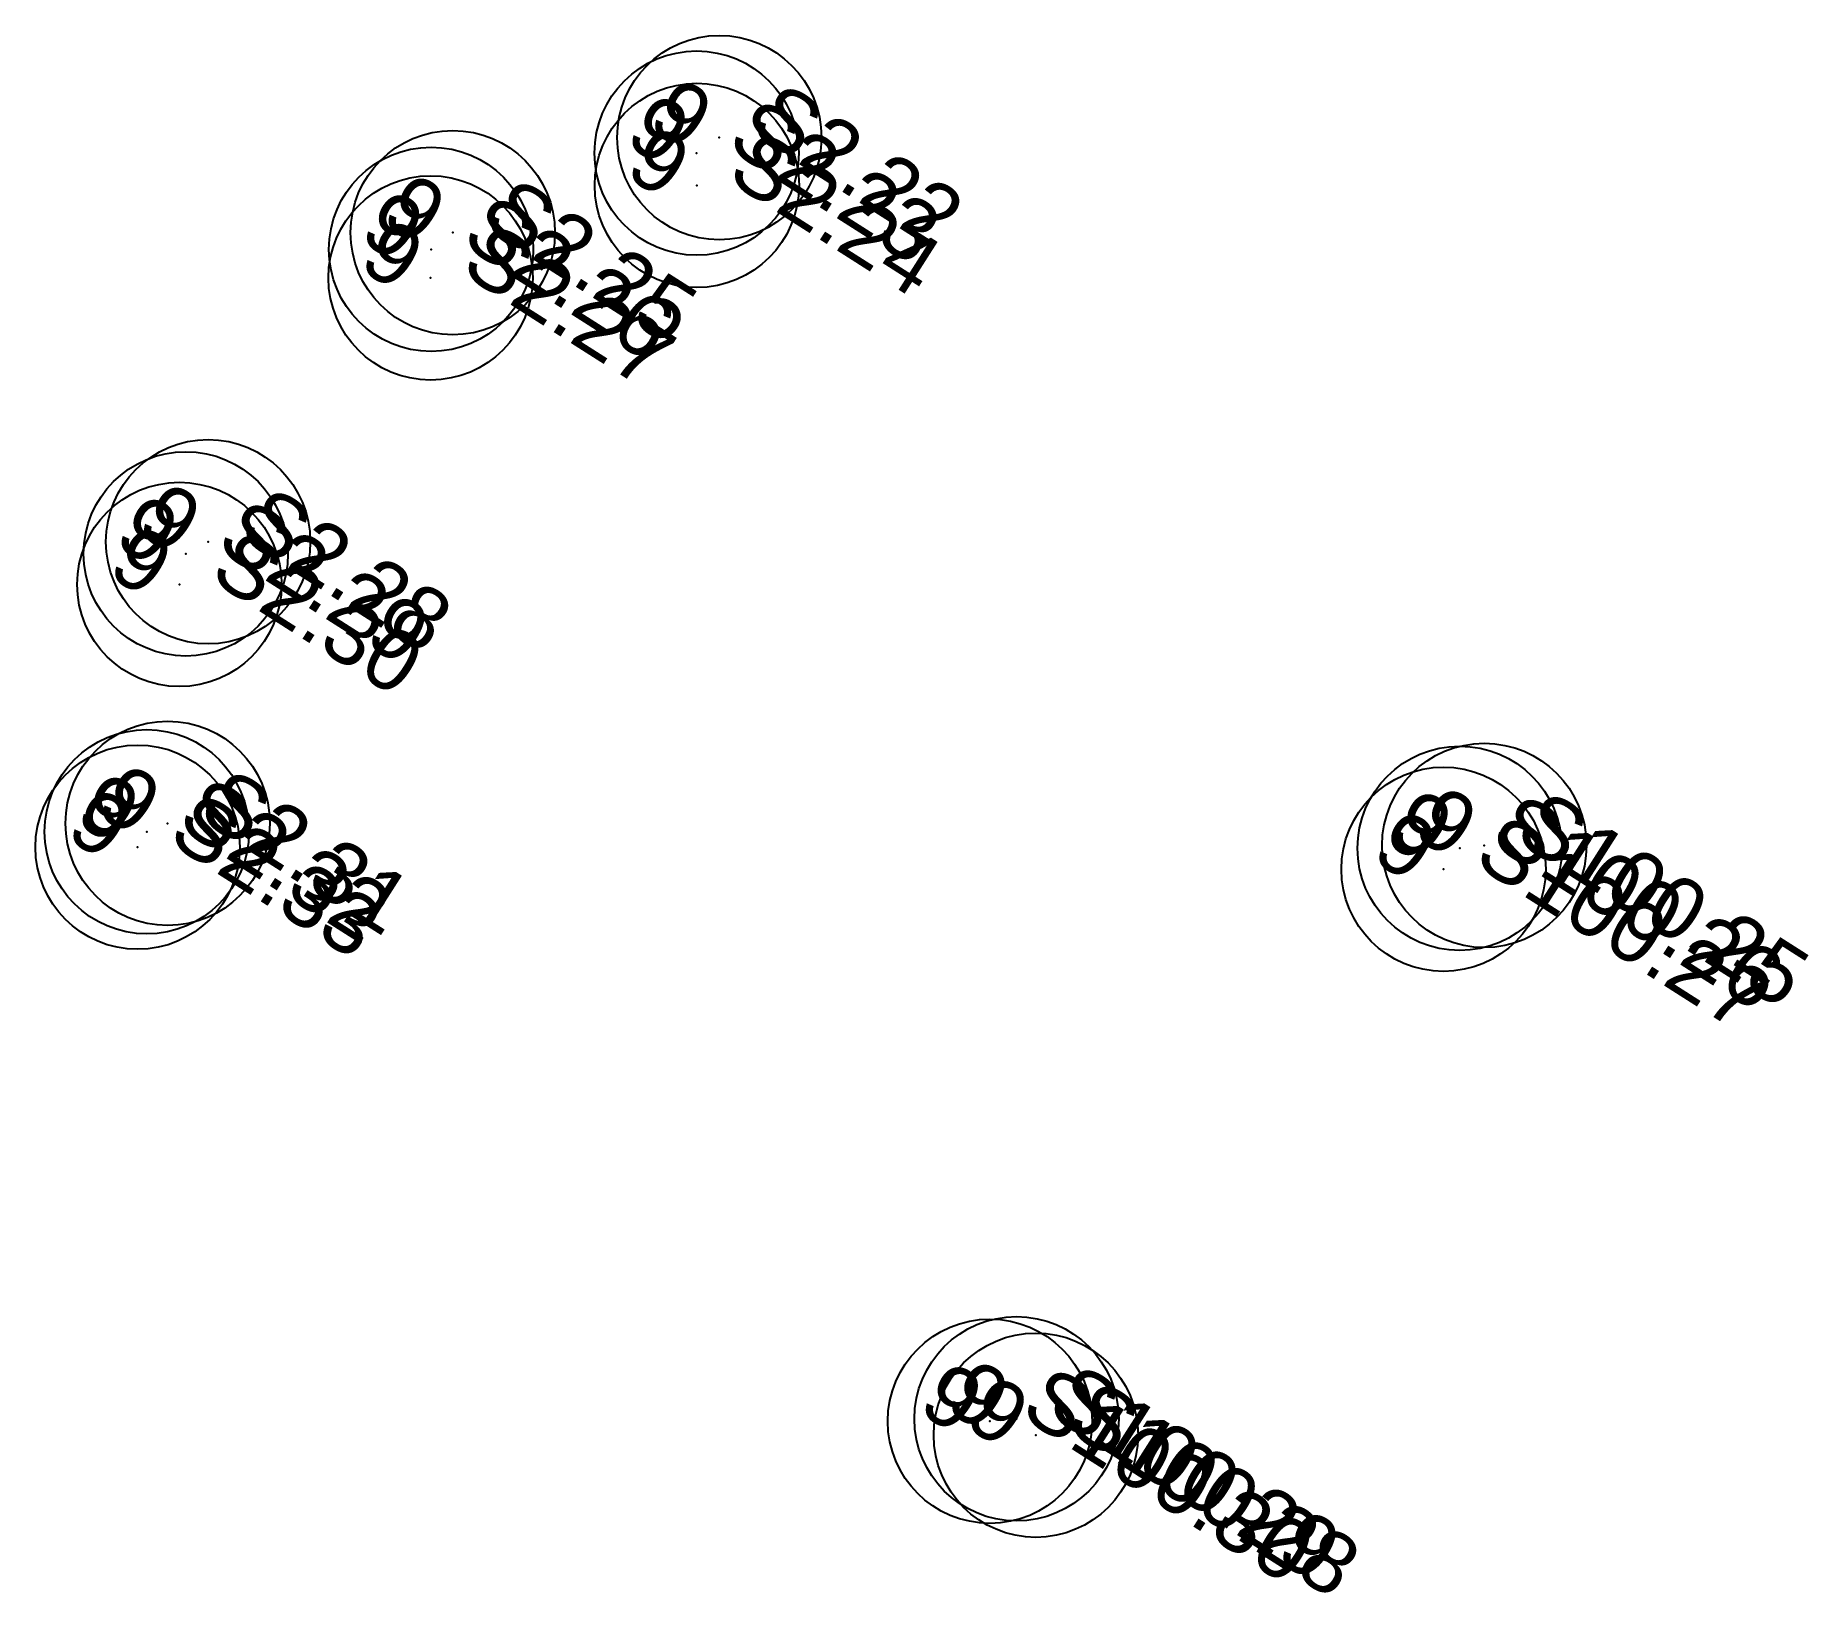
# Model space of a CAD drawing. Header units: metres. Extents: x 1653913.75 to 1653922.43, y 8210344.69 to 8210352.32.
import ezdxf
from ezdxf.enums import TextEntityAlignment as Align

# ---------------------------------------------------------------- set-up
doc = ezdxf.new("R2010")
doc.units = ezdxf.units.M
doc.header["$PDMODE"] = 32
doc.header["$PDSIZE"] = -0.5
for name, color, linetype in [('brut_dessin', 92, 'Continuous'), ('TopoAlt', 3, 'Continuous'), ('TopoCod', 1, 'Continuous'), ('TopoMat', 4, 'Continuous')]:
    doc.layers.add(name, color=color, linetype=linetype)
doc.styles.get("Standard").update_dxf_attribs({"font": 'swissl.ttf', "height": 0.2})

# ---------------------------------------------------------------- blocks, each defined once
blk = doc.blocks.new('TCPOINT')
at = {"color": 0}
blk.add_point((0, 0), dxfattribs=at)
at = {"layer": 'TopoAlt'}
blk.add_attdef('ALT', text='', height=0.3, dxfattribs=at).set_placement((0.1, -0.1), align=Align.TOP_LEFT)
at = {"layer": 'TopoCod'}
blk.add_attdef('COD', text='', height=0.3, dxfattribs=at).set_placement((-0.1, 0), align=Align.MIDDLE_RIGHT)
at = {"layer": 'TopoMat'}
blk.add_attdef('MAT', (0.1, 0.1), '', height=0.3, dxfattribs=at)

msp = doc.modelspace()

# ---------------------------------------------------------------- block references
at = {"layer": 'brut_dessin', "rotation": 327.4913938613306}
for p, values in [((1653917.0956, 8210351.8152), {'MAT': 'S2.22', 'COD': '9'}), ((1653916.9847, 8210351.7395), {'MAT': 'S2.23', 'COD': '9'}), ((1653916.9856, 8210351.5812), {'MAT': 'S2.24', 'COD': '9'}), ((1653915.6853, 8210351.2683), {'MAT': 'S2.26', 'COD': '9'}), ((1653915.7911, 8210351.35), {'MAT': 'S2.25', 'COD': '9'}), ((1653915.6825, 8210351.1285), {'MAT': 'S2.27', 'COD': '9'}), ((1653914.5939, 8210349.8371), {'MAT': 'S2.28', 'COD': '9'}), ((1653914.4845, 8210349.7778), {'MAT': 'S2.29', 'COD': '9'}), ((1653914.4531, 8210349.6281), {'MAT': 'S2.30', 'COD': '9'}), ((1653914.2936, 8210348.4175), {'MAT': 'S2.32', 'COD': '9'}), ((1653914.3957, 8210348.4587), {'MAT': 'S2.31', 'COD': '9'}), ((1653914.2488, 8210348.3421), {'MAT': 'S2.33', 'COD': '9'}), ((1653920.7192, 8210348.3366), {'MAT': 'S100.26', 'COD': '9'}), ((1653920.8394, 8210348.3506), {'MAT': 'S100.25', 'COD': '9'}), ((1653920.6399, 8210348.234), {'MAT': 'S100.27', 'COD': '9'}), ((1653918.5502, 8210345.5442), {'MAT': 'S100.29', 'COD': '9'}), ((1653918.42, 8210345.5322), {'MAT': 'S100.30', 'COD': '9'}), ((1653918.6448, 8210345.4638), {'MAT': 'S100.28', 'COD': '9'})]:
    msp.add_blockref('TCPOINT', p, dxfattribs=at).add_auto_attribs(values)

doc.saveas('drawing.dxf')
